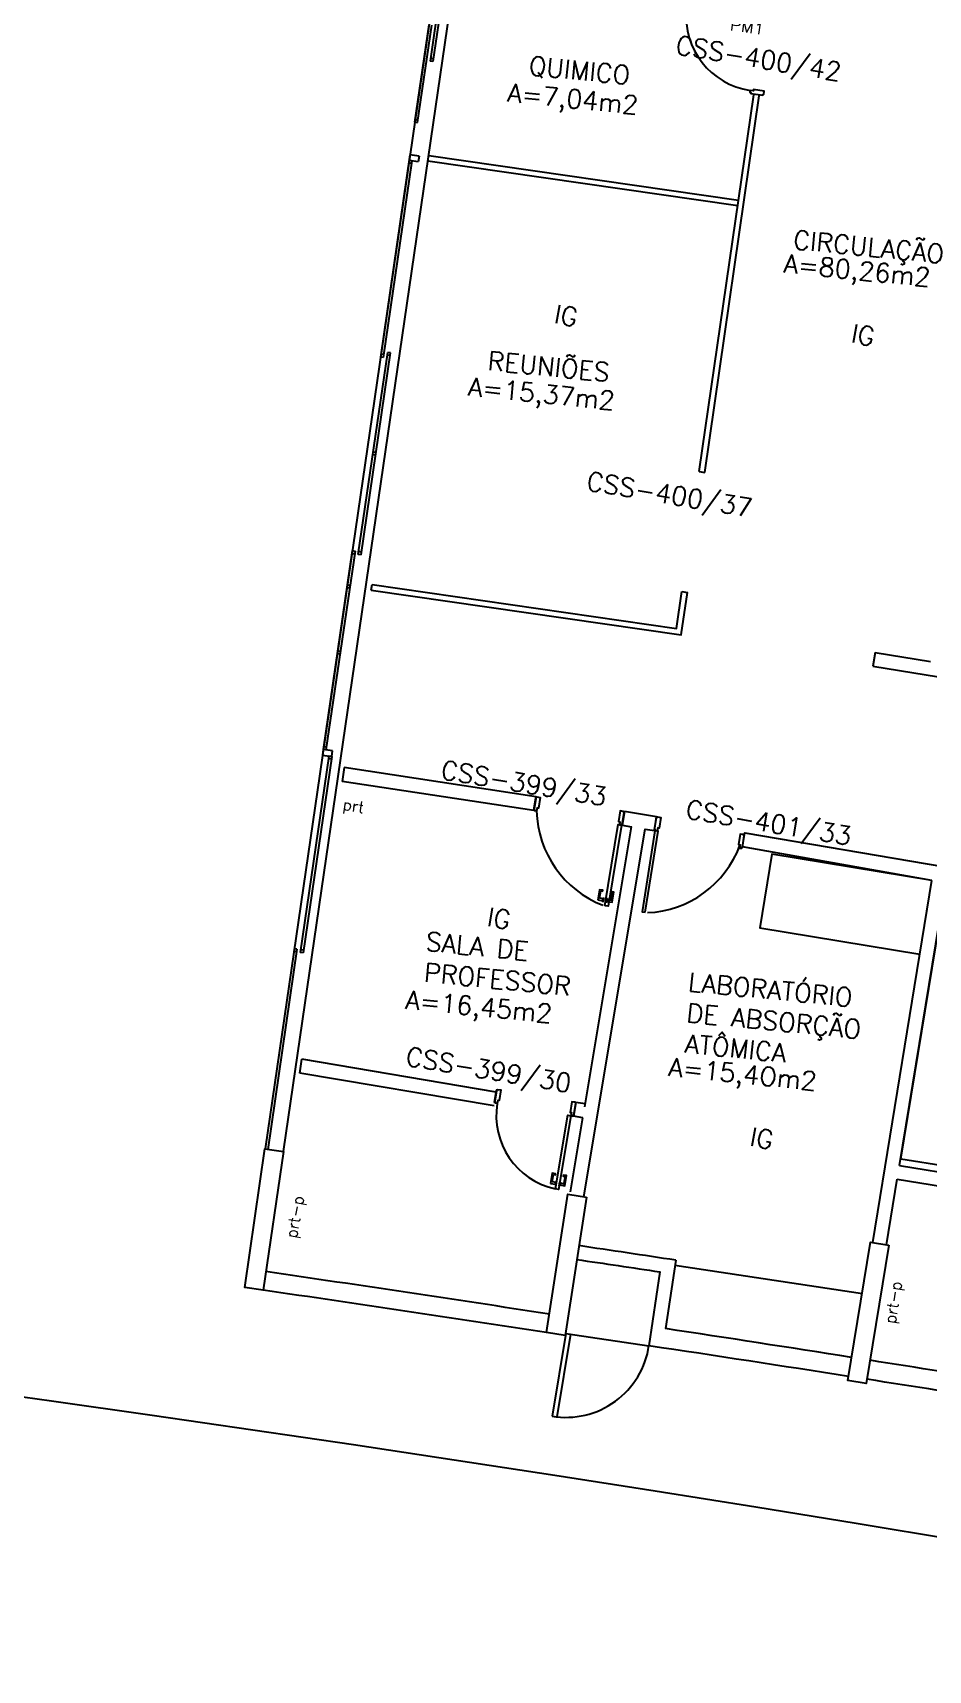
# Model space of a CAD drawing. Extents: x -152 to 150, y 325 to 437.
# Drawn here: x 53.46 to 63.05, y 376.26 to 393.81 of the extents above; entities that cross this region are included whole.
import ezdxf
from ezdxf.enums import TextEntityAlignment as Align

# ---------------------------------------------------------------- set-up
doc = ezdxf.new("R2010")
doc.units = 0
doc.header["$LTSCALE"] = 0.01
doc.header["$MEASUREMENT"] = 0
doc.layers.get('0').update_dxf_attribs({"linetype": 'CONTINUOUS'})
for name, color, linetype in [('ALV', 2, 'CONTINUOUS'), ('AR-ALV', 4, 'CONTINUOUS'), ('AR-BNC', 2, 'CONTINUOUS'), ('AR-BNC-CON', 2, 'CONTINUOUS'), ('AR-MOB-IDE', 2, 'CONTINUOUS'), ('AR-POR', 1, 'CONTINUOUS'), ('AR-SOLEIRA', 1, 'CONTINUOUS'), ('AREA', 2, 'CONTINUOUS'), ('BC-TEXTO', 2, 'CONTINUOUS'), ('CENTRO_DE_CUSTO', 1, 'CONTINUOUS'), ('ESTR', 3, 'CONTINUOUS'), ('ICC', 1, 'CONTINUOUS'), ('PISO', 1, 'CONTINUOUS'), ('PM-FOLHA-C', 1, 'CONTINUOUS'), ('PM-FOLHA-V', 1, 'CONTINUOUS'), ('PM-FOLHA-V2', 1, 'CONTINUOUS'), ('PM-HATCH', 253, 'CONTINUOUS'), ('PM-MAÇANETA', 1, 'CONTINUOUS'), ('PM-MOVIMENTO', 1, 'CONTINUOUS'), ('PM-TELA-C', 1, 'CONTINUOUS'), ('PM-TXT', 2, 'CONTINUOUS'), ('TEXTO', 2, 'CONTINUOUS'), ('TEXTO-ENDEREÇO', 2, 'CONTINUOUS')]:
    doc.layers.add(name, color=color, linetype=linetype)
doc.styles.add('ROMANS', font='romans', dxfattribs={"height": 0.002})
doc.styles.add('S12', font='simplex.shx', dxfattribs={"height": 0.12})
doc.styles.add('UNB-100', font='simplex.shx', dxfattribs={"height": 3})
doc.styles.add('UNB-100-1', font='simplex.shx', dxfattribs={"height": 0.2})

# ---------------------------------------------------------------- blocks, each defined once
blk = doc.blocks.new('PILAR-SSC')
blk.add_lwpolyline([(0.203, -42.962), (0.203, -44.462), (0.003, -44.462), (0.003, -42.962)], close=True)
blk = doc.blocks.new('BC14')
at = {"layer": 'AR-BNC'}
blk.add_lwpolyline([(0, 0), (-1.737, 0), (-1.737, -0.8), (0, -0.8)], close=True, dxfattribs=at)
at = {"layer": 'BC-TEXTO', "style": 'S12'}
for tag, p, flags in [('BANCADA', (-1.672, -0.765), 2), ('TAMANHO', (-1.672, -0.965), 3), ('ACABAMENTO', (-1.672, -1.165), 3), ('APOIO', (-1.672, -1.365), 3)]:
    blk.add_attdef(tag, p, '', height=0.12, dxfattribs=dict(at, flags=flags))
blk = doc.blocks.new('BC15')
at = {"layer": 'AR-BNC'}
blk.add_lwpolyline([(0, 0), (0.5, 0), (0.5, -3), (0, -3), (0, 0)], dxfattribs=at)
at = {"layer": 'BC-TEXTO', "style": 'S12'}
for tag, p, flags in [('BANCADA', (0.065, -0.296), 2), ('TAMANHO', (0.065, -0.496), 3), ('ACABAMENTO', (0.065, -0.696), 3), ('APOIO', (0.065, -0.896), 3)]:
    blk.add_attdef(tag, p, '', height=0.12, dxfattribs=dict(at, flags=flags))
blk = doc.blocks.new('PM3')
at = {"layer": 'PM-HATCH'}
h = blk.add_hatch(dxfattribs=at)
h.set_pattern_fill('NET3', color=256, scale=0.002, angle=45, style=0)
h.set_pattern_definition([(45, (-192.3709505, -142.5504116), (-0.00449012806, 0.00449012806), []), (105, (-192.3709505, -142.5504116), (-0.006133629, -0.00164350094), []), (165, (-192.3709505, -142.5504116), (-0.00164350094, -0.006133629), [])])
h.paths.add_polyline_path([(-0.048, 0.665), (-0.046, 0.665), (-0.046, 0.285), (-0.048, 0.285)])
at = {"layer": 'PM-FOLHA-C'}
for p, q in [((-0.048, 0.665), (-0.048, 0.65)), ((-0.03, 0.665), (-0.048, 0.665)), ((-0.048, 0.285), (-0.048, 0.3)), ((-0.03, 0.285), (-0.048, 0.285))]:
    blk.add_line(p, q, dxfattribs=at)
for points in [[(-0.03, 0.665), (-0.03, 0.875), (-0.065, 0.875), (-0.065, 0.65), (-0.048, 0.65)], [(-0.03, 0.285), (-0.03, 0.075), (-0.065, 0.075), (-0.065, 0.3), (-0.048, 0.3)]]:
    blk.add_lwpolyline(points, dxfattribs=at)
for points in [[(-0.065, 0.665), (-0.075, 0.665), (-0.075, 0.65), (-0.065, 0.65)], [(-0.046, 0.665), (-0.02, 0.665), (-0.02, 0.65), (-0.046, 0.65)], [(-0.065, 0.285), (-0.075, 0.285), (-0.075, 0.3), (-0.065, 0.3)], [(-0.046, 0.3), (-0.02, 0.3), (-0.02, 0.285), (-0.046, 0.285)]]:
    blk.add_lwpolyline(points, close=True, dxfattribs=at)
at = {"layer": 'PM-FOLHA-V'}
for p, q in [((-0.075, 0.65), (-0.075, 0.3)), ((-0.065, 0.65), (-0.065, 0.3)), ((-0.02, 0.3), (-0.02, 0.65))]:
    blk.add_line(p, q, dxfattribs=at)
at = {"layer": 'PM-FOLHA-V2'}
for points in [[(-0.85, -0.065), (-0.85, -0.075), (-0.815, -0.075), (-0.815, 0.04), (-0.83, 0.04), (-0.83, 0.075), (-0.85, 0.075), (-0.85, 0.065), (-0.86, 0.065), (-0.86, -0.065)], [(-0.01, -0.065), (-0.01, -0.075), (-0.045, -0.075), (-0.045, 0.04), (-0.03, 0.04), (-0.03, 0.075), (-0.01, 0.075), (-0.01, 0.065), (0, 0.065), (0, -0.065)]]:
    blk.add_lwpolyline(points, close=True, dxfattribs=at)
at = {"layer": 'PM-MAÇANETA'}
for points in [[(-0.125, 0.825), (-0.07, 0.825), (-0.07, 0.805), (-0.109, 0.805, 0.414214), (-0.11, 0.803), (-0.11, 0.725), (-0.09, 0.725), (-0.09, 0.715), (-0.125, 0.715)], [(-0.025, 0.825), (0.03, 0.825), (0.03, 0.715), (-0.005, 0.715), (-0.005, 0.725), (0.015, 0.725), (0.015, 0.803, 0.414214), (0.013, 0.805), (-0.025, 0.805)]]:
    blk.add_lwpolyline(points, format="xyb", close=True, dxfattribs=at)
for points in [[(-0.07, 0.795), (-0.07, 0.835), (-0.065, 0.835), (-0.065, 0.795)], [(-0.025, 0.795), (-0.025, 0.835), (-0.03, 0.835), (-0.03, 0.795)]]:
    blk.add_lwpolyline(points, close=True, dxfattribs=at)
at = {"layer": 'PM-MOVIMENTO'}
blk.add_arc((-0.026, 0.072), 0.804, 92.8015, 179.7608, dxfattribs=at)
at = {"layer": 'PM-TELA-C'}
blk.add_lwpolyline([(-0.048, 0.665), (-0.046, 0.665), (-0.046, 0.285), (-0.048, 0.285)], close=True, dxfattribs=at)
at = {"layer": 'PM-TXT', "style": 'S12', "width": 1.1}
blk.add_attdef('PM', (-0.101, 0.075), '', height=0.12, rotation=90, dxfattribs=at)

msp = doc.modelspace()

# ---------------------------------------------------------------- linework, layer by layer
at = {"layer": 'ALV'}
for p, q in [((60.596, 389.108), (60.655, 389.1)), ((60.409, 387.822), (60.469, 387.813)), ((62.482, 387.171), (62.457, 387.023)), ((62.482, 387.171), (62.457, 387.023)), ((62.482, 387.171), (63.075, 387.074)), ((62.457, 387.023), (65.803, 386.477)), ((56.794, 385.937), (56.773, 385.789)), ((58.848, 385.623), (56.794, 385.937)), ((58.823, 385.475), (56.773, 385.789)), ((58.848, 385.623), (58.823, 385.475)), ((59.795, 385.466), (59.77, 385.318)), ((59.77, 385.318), (59.869, 385.301)), ((59.369, 382.302), (59.869, 385.301)), ((62.454, 380.847), (63.088, 384.728)), ((62.741, 381.674), (63.236, 384.703)), ((56.318, 382.663), (56.339, 382.811)), ((58.422, 382.46), (56.339, 382.811)), ((58.398, 382.312), (56.318, 382.663)), ((59.374, 382.332), (59.275, 382.348)), ((59.217, 381.391), (59.349, 382.184)), ((59.349, 382.184), (59.251, 382.2)), ((62.741, 381.674), (64.891, 381.323)), ((62.602, 380.823), (62.717, 381.526)), ((62.717, 381.526), (64.866, 381.175)), ((60.344, 380.659), (60.236, 379.925))]:
    msp.add_line(p, q, dxfattribs=at)
for points in [[(60.596, 389.108), (61.18, 393.145)], [(60.655, 389.1), (61.239, 393.136)], [(57.69, 392.438), (61.008, 391.958)], [(57.699, 392.497), (61.017, 392.017)], [(57.083, 387.838), (57.092, 387.898)], [(57.083, 387.838), (60.403, 387.358), (60.469, 387.813)], [(57.092, 387.898), (60.352, 387.426), (60.409, 387.822)], [(59.361, 381.338), (60.017, 385.277), (60.116, 385.261), (60.139, 385.408), (59.795, 385.466)], [(63.088, 384.728), (61.06, 385.089), (61.084, 385.237), (65.348, 384.511)]]:
    msp.add_lwpolyline(points, dxfattribs=at)
for points in [[(59.284, 380.666, -0.000542), (60.174, 380.533), (60.057, 379.742)], [(58.96, 379.882, 0.001997), (55.926, 380.337)]]:
    msp.add_lwpolyline(points, format="xyb", dxfattribs=at)
for centre, radius, start, end in [((-1.609, -29.861), 415.168, 81.41799, 81.56289), ((0.421, 0.227), 384.342, 81.23459, 81.69254), ((6.661, 26.822), 357.144, 81.04909, 81.37252), ((-0.6, -23.107), 407.389, 81.13308, 81.43726), ((2.556, -0.065), 384.342, 80.58063, 81.03835), ((-0.6, -23.107), 407.389, 80.67337, 81.10495)]:
    msp.add_arc(centre, radius, start, end, dxfattribs=at)
at = {"layer": 'AR-ALV'}
for p, q in [((58.427, 382.49), (58.402, 382.342)), ((59.275, 382.348), (59.251, 382.2))]:
    msp.add_line(p, q, dxfattribs=at)
at = {"layer": 'AR-BNC-CON'}
msp.add_line((60.336, 380.606), (62.346, 380.3), dxfattribs=at)
at = {"layer": 'AR-POR'}
for p, q in [((59.167, 379.874), (59.019, 378.986)), ((59.216, 379.866), (59.069, 378.978)), ((59.167, 379.874), (59.216, 379.866)), ((59.019, 378.986), (59.069, 378.978))]:
    msp.add_line(p, q, dxfattribs=at)
msp.add_arc((59.167, 379.874), 0.9, 260.5378, 351.7244, dxfattribs=at)
at = {"layer": 'AR-SOLEIRA'}
msp.add_line((59.167, 379.874), (60.057, 379.742), dxfattribs=at)
at = {"layer": 'ICC', "color": 1}
for p, q in [((57.875, 394.612), (57.714, 393.507)), ((57.905, 394.608), (57.744, 393.503)), ((57.699, 393.895), (57.547, 392.853)), ((57.728, 393.891), (57.576, 392.849)), ((57.744, 393.503), (57.714, 393.507)), ((57.748, 393.532), (57.719, 393.537)), ((57.551, 392.883), (57.581, 392.878)), ((57.547, 392.853), (57.577, 392.849)), ((57.497, 392.501), (57.181, 390.336)), ((57.518, 392.438), (57.211, 390.332)), ((57.514, 392.408), (57.484, 392.412)), ((57.587, 392.428), (57.488, 392.442)), ((57.596, 392.487), (57.497, 392.501)), ((57.596, 392.487), (57.587, 392.428)), ((56.944, 388.221), (57.259, 390.386)), ((56.974, 388.217), (57.289, 390.381)), ((57.211, 390.332), (57.181, 390.336)), ((57.215, 390.362), (57.186, 390.366)), ((57.285, 390.352), (57.255, 390.356)), ((57.289, 390.381), (57.259, 390.386)), ((57.129, 389.284), (57.099, 389.289)), ((57.134, 389.314), (57.104, 389.318)), ((56.879, 388.261), (56.568, 386.13)), ((56.909, 388.257), (56.598, 386.126)), ((56.875, 388.231), (56.904, 388.227)), ((56.879, 388.261), (56.909, 388.257)), ((56.974, 388.217), (56.944, 388.221)), ((56.978, 388.246), (56.948, 388.251)), ((56.851, 387.86), (56.821, 387.864)), ((56.855, 387.889), (56.825, 387.894)), ((56.748, 387.152), (56.718, 387.156)), ((56.752, 387.181), (56.722, 387.186)), ((56.629, 386.06), (56.322, 383.955)), ((56.659, 386.056), (56.352, 383.951)), ((56.568, 386.13), (56.56, 386.07)), ((56.56, 386.07), (56.66, 386.055)), ((56.669, 386.115), (56.568, 386.13)), ((56.598, 386.126), (56.568, 386.13)), ((56.602, 386.155), (56.573, 386.16)), ((56.654, 386.026), (56.625, 386.03)), ((56.659, 386.056), (56.629, 386.06)), ((56.66, 386.055), (56.669, 386.115)), ((56.252, 383.96), (55.945, 381.851)), ((56.287, 383.99), (55.974, 381.846)), ((56.257, 383.995), (56.252, 383.96)), ((56.283, 383.961), (56.253, 383.965)), ((56.287, 383.99), (56.257, 383.995)), ((56.287, 383.99), (56.257, 383.995)), ((56.352, 383.951), (56.322, 383.955)), ((56.356, 383.98), (56.326, 383.985))]:
    msp.add_line(p, q, dxfattribs=at)
for points in [[(58.11, 396.704), (55.945, 381.851)], [(56.143, 381.822), (58.307, 396.675)]]:
    msp.add_lwpolyline(points, dxfattribs=at)
at = {"layer": 'PISO'}
msp.add_arc((0.463, 0.506), 382.359, 69.08957, 90.01762, dxfattribs=at)
at = {"layer": 'PM-FOLHA-C'}
for points in [[(59.584, 384.457), (59.729, 385.325), (59.764, 385.319), (59.619, 384.451), (59.584, 384.457)], [(60.018, 384.386), (60.157, 385.255), (60.122, 385.26), (59.984, 384.391), (60.018, 384.386)], [(59.055, 381.422), (59.187, 382.211), (59.221, 382.205), (59.09, 381.416), (59.055, 381.422)]]:
    msp.add_lwpolyline(points, dxfattribs=at)
at = {"layer": 'PM-FOLHA-V2'}
for points in [[(58.856, 385.612), (58.858, 385.622), (58.892, 385.616), (58.873, 385.503), (58.859, 385.505), (58.853, 385.47), (58.833, 385.474), (58.835, 385.484), (58.825, 385.485), (58.846, 385.614)], [(59.783, 385.457), (59.785, 385.467), (59.75, 385.473), (59.732, 385.36), (59.746, 385.357), (59.741, 385.323), (59.76, 385.319), (59.762, 385.329), (59.772, 385.328), (59.793, 385.456)], [(60.148, 385.398), (60.149, 385.408), (60.184, 385.402), (60.166, 385.289), (60.151, 385.291), (60.145, 385.257), (60.126, 385.26), (60.127, 385.27), (60.117, 385.271), (60.138, 385.4)], [(61.069, 385.209), (61.071, 385.219), (61.036, 385.224), (61.018, 385.111), (61.033, 385.108), (61.027, 385.074), (61.047, 385.071), (61.049, 385.081), (61.059, 385.079), (61.079, 385.207)], [(58.435, 382.478), (58.437, 382.488), (58.471, 382.482), (58.453, 382.369), (58.438, 382.371), (58.432, 382.337), (58.412, 382.34), (58.414, 382.35), (58.404, 382.352), (58.425, 382.48)], [(59.264, 382.34), (59.266, 382.35), (59.231, 382.356), (59.212, 382.242), (59.227, 382.24), (59.221, 382.205), (59.241, 382.202), (59.243, 382.212), (59.252, 382.21), (59.274, 382.339)]]:
    msp.add_lwpolyline(points, close=True, dxfattribs=at)
at = {"layer": 'PM-MAÇANETA'}
for points in [[(59.51, 384.519), (59.565, 384.51), (59.568, 384.53), (59.53, 384.537, -0.414214), (59.529, 384.538), (59.542, 384.616), (59.561, 384.612), (59.563, 384.622), (59.529, 384.628)], [(59.609, 384.503), (59.663, 384.494), (59.681, 384.603), (59.647, 384.608), (59.645, 384.598), (59.665, 384.595), (59.652, 384.518, -0.414214), (59.65, 384.516), (59.612, 384.523)], [(59.004, 381.481), (59.058, 381.472), (59.062, 381.492), (59.024, 381.498, -0.414214), (59.022, 381.5), (59.035, 381.577), (59.055, 381.574), (59.057, 381.584), (59.022, 381.59)], [(59.103, 381.465), (59.157, 381.456), (59.175, 381.564), (59.141, 381.57), (59.139, 381.56), (59.159, 381.557), (59.146, 381.479, -0.414214), (59.144, 381.478), (59.106, 381.484)]]:
    msp.add_lwpolyline(points, format="xyb", close=True, dxfattribs=at)
for points in [[(59.57, 384.54), (59.563, 384.501), (59.568, 384.5), (59.575, 384.539)], [(59.614, 384.533), (59.607, 384.493), (59.603, 384.494), (59.609, 384.533)], [(59.063, 381.502), (59.057, 381.462), (59.062, 381.461), (59.068, 381.501)], [(59.108, 381.494), (59.101, 381.455), (59.096, 381.456), (59.103, 381.495)]]:
    msp.add_lwpolyline(points, close=True, dxfattribs=at)
at = {"layer": 'PM-MOVIMENTO'}
for centre, radius, start, end in [((59.975, 385.504), 1.122, 181.6963, 248.3961), ((59.992, 385.491), 1.11, 272.5513, 339.6221), ((59.226, 382.208), 0.804, 170.7752, 257.7345)]:
    msp.add_arc(centre, radius, start, end, dxfattribs=at)

# ---------------------------------------------------------------- block references
at = {"layer": 'AR-BNC-CON', "rotation": 350.7317073170745}
for name, p in [('BC14', (63.088, 384.728)), ('BC15', (63.24, 384.703))]:
    msp.add_blockref(name, p, dxfattribs=at)
at = {"layer": 'AR-POR', "color": 2}
ref = msp.add_blockref('PM3', (61.335, 394.003), dxfattribs=dict(at, rotation=81.76396389692044))
ref.add_attrib('PM', 'PM1', (60.918, 393.839), dxfattribs={"layer": 'PM-TXT', "height": 0.12, "rotation": 351.764, "style": 'S12', "width": 1.1})
at = {"layer": 'ESTR'}
for p, rotation in [((62.138, 424.364), 351.7073170731712), ((65.745, 423.823), 351.2195121951232), ((69.346, 423.252), 350.7317073170746)]:
    msp.add_blockref('PILAR-SSC', p, dxfattribs=dict(at, rotation=rotation))

# ---------------------------------------------------------------- texts
at = {"layer": 'AR-MOB-IDE', "char_height": 0.12, "width": 1.7316, "attachment_point": 7, "style": 'ROMANS'}
for s, insert, rotation in [('prt', (56.765, 385.447), 350.7559), ('prt-p', (56.323, 380.88), 79.8822), ('prt-p', (62.736, 379.965), 80.8437)]:
    msp.add_mtext(s, dxfattribs=dict(at, insert=insert, rotation=rotation))
at = {"layer": 'AREA', "style": 'UNB-100'}
for s, p in [('A=7,04m2', (58.534, 393.073)), ('A=80,26m2', (61.493, 391.244)), ('A=15,37m2', (58.112, 389.923)), ('A=16,45m2', (57.441, 383.354)), ('A=15,4Om2', (60.259, 382.633))]:
    msp.add_text(s, height=0.2, rotation=354.3257, dxfattribs=at).set_placement(p)
at = {"layer": 'CENTRO_DE_CUSTO', "linetype": 'Continuous', "style": 'UNB-100'}
for p in [(59.03, 390.701), (62.211, 390.493), (58.311, 384.243), (61.126, 381.886)]:
    msp.add_text('IG', height=0.2, rotation=350.0543, dxfattribs=at).set_placement(p)
at = {"layer": 'TEXTO', "style": 'UNB-100'}
for s, p in [('QUIMICO', (58.763, 393.36)), ('CIRCULAÇÃO', (61.596, 391.496)), ('REUNIÕES', (58.321, 390.198)), ('SALA DE', (57.659, 383.976)), ('PROFESSOR', (57.64, 383.645)), ('LABORATÓRIO', (60.47, 383.543)), ('DE ABSORÇÃO', (60.452, 383.212)), ('ATÔMICA', (60.434, 382.883))]:
    msp.add_text(s, height=0.2, rotation=354.4369, dxfattribs=at).set_placement(p)
at = {"layer": 'TEXTO-ENDEREÇO', "style": 'UNB-100-1'}
for s, p in [('CSS-400/42', (61.215, 393.438)), ('CSS-400/37', (60.261, 388.765)), ('CSS-399/33', (58.701, 385.671)), ('CSS-401/33', (61.323, 385.249)), ('CSS-399/30', (58.324, 382.6))]:
    msp.add_text(s, height=0.2, rotation=350.4942, dxfattribs=at).set_placement(p, align=Align.CENTER)

doc.saveas('drawing.dxf')
